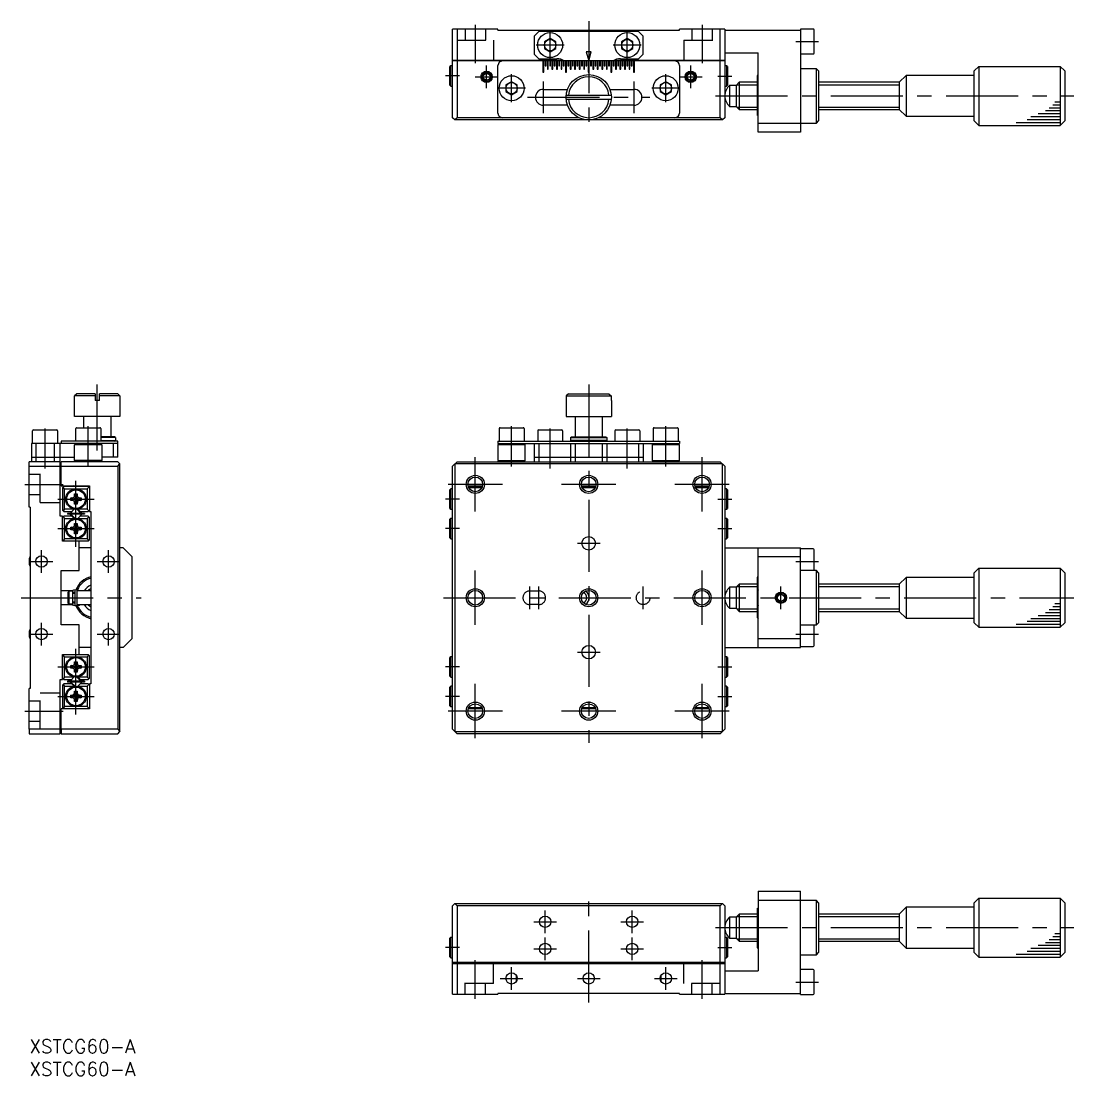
# Model space of a CAD drawing. Extents: x -2 to 487, y -8 to 225.
# Drawn here: x -1.8 to 230.4, y -8 to 224.6 of the extents above; entities that cross this region are included whole.
import ezdxf

# ---------------------------------------------------------------- set-up
doc = ezdxf.new("R2010")
doc.units = 0
doc.header["$LTSCALE"] = 0.5
doc.linetypes.add('CENTER', pattern=[50.8, 31.75, -6.35, 6.35, -6.35])
doc.linetypes.add('DASHED', pattern=[19.05, 12.7, -6.35])
for name, color, linetype in [('MSM_CENTER', 1, 'CENTER'), ('MSM_CONTINUOUS', 7, 'CONTINUOUS'), ('MSM_DASHED', 4, 'DASHED'), ('MSM_NARROW', 5, 'CONTINUOUS'), ('MSM_PART_NUMBER', 7, 'CONTINUOUS')]:
    doc.layers.add(name, color=color, linetype=linetype)
doc.styles.get("Standard").update_dxf_attribs({"font": 'txt.shx', "height": 3, "bigfont": 'bigfont.shx'})

# ---------------------------------------------------------------- blocks, each defined once
blk = doc.blocks.new('*U4')
at = {"layer": 'MSM_PART_NUMBER'}
blk.add_text('XSTCG60-A', height=3, dxfattribs=at).set_placement((0, -3))
blk = doc.blocks.new('*U5')
at = {"layer": 'MSM_PART_NUMBER'}
blk.add_text('XSTCG60-A', height=3, dxfattribs=at).set_placement((0, -8))

msp = doc.modelspace()

# ---------------------------------------------------------------- linework, layer by layer
at = {"layer": 'MSM_CENTER'}
for p, q in [((98.36, 223.8), (98.36, 215.3)), ((123.36, 224.6), (123.36, 200.8)), ((148.36, 223.8), (148.36, 215.3)), ((114.86, 216.2), (114.86, 222.4)), ((131.86, 216.2), (131.86, 222.4)), ((117.96, 219.3), (111.76, 219.3)), ((134.96, 219.3), (128.76, 219.3)), ((169.06, 220.1), (174.06, 220.1)), ((100.86, 209.8), (100.86, 214.8)), ((145.86, 209.8), (145.86, 214.8)), ((94.86, 212.5), (91.76, 212.5)), ((98.36, 212.3), (103.36, 212.3)), ((106.36, 206.7), (106.36, 212.9)), ((140.36, 206.7), (140.36, 212.9)), ((143.36, 212.3), (148.36, 212.3)), ((151.86, 212.47), (154.96, 212.47)), ((109.46, 209.8), (103.26, 209.8)), ((113.36, 204.3), (113.36, 211.3)), ((133.36, 204.3), (133.36, 211.3)), ((143.46, 209.8), (137.26, 209.8)), ((109.86, 207.8), (136.86, 207.8)), ((151.36, 208.1), (230.36, 208.1)), ((15, 129.94), (15, 144.44)), ((123.36, 144.44), (123.36, 65.44)), ((13, 126.41), (13, 135.29)), ((106.36, 126.41), (106.36, 135.29)), ((140.36, 126.41), (140.36, 135.29)), ((3.5, 125.91), (3.5, 134.79)), ((114.86, 125.91), (114.86, 134.79)), ((131.86, 125.91), (131.86, 134.79)), ((98.36, 116.44), (98.36, 128.44)), ((148.36, 116.44), (148.36, 128.44)), ((-1, 122.44), (7.5, 122.44)), ((10.3, 108.69), (10.3, 123.19)), ((104.36, 122.44), (92.36, 122.44)), ((129.36, 122.44), (117.36, 122.44)), ((154.36, 122.44), (142.36, 122.44)), ((6.3, 119.19), (14.3, 119.19)), ((94.86, 119.19), (91.76, 119.19)), ((151.86, 119.19), (154.96, 119.19)), ((6.3, 112.69), (14.3, 112.69)), ((94.86, 112.69), (91.76, 112.69)), ((151.86, 112.69), (154.96, 112.69)), ((120.86, 109.44), (125.86, 109.44)), ((2.7, 102.94), (2.7, 107.94)), ((17.5, 102.94), (17.5, 107.94)), ((0.2, 105.44), (5.2, 105.44)), ((15, 105.44), (20, 105.44)), ((169.06, 105.44), (174.06, 105.44)), ((98.36, 91.44), (98.36, 103.44)), ((148.36, 91.44), (148.36, 103.44)), ((110.36, 94.94), (110.36, 99.94)), ((112.36, 94.94), (112.36, 99.94)), ((135.36, 94.94), (135.36, 99.94)), ((165.76, 94.94), (165.76, 99.94)), ((-1.8, 97.44), (24.7, 97.44)), ((91.36, 97.44), (230.36, 97.44)), ((2.7, 86.94), (2.7, 91.94)), ((17.5, 86.94), (17.5, 91.94)), ((0.2, 89.44), (5.2, 89.44)), ((15, 89.44), (20, 89.44)), ((169.06, 89.44), (174.06, 89.44)), ((10.3, 71.69), (10.3, 86.19)), ((120.86, 85.44), (125.86, 85.44)), ((6.3, 82.19), (14.3, 82.19)), ((94.86, 82.19), (91.76, 82.19)), ((151.86, 82.19), (154.96, 82.19)), ((98.36, 66.44), (98.36, 78.44)), ((148.36, 66.44), (148.36, 78.44)), ((6.3, 75.69), (14.3, 75.69)), ((94.86, 75.69), (91.76, 75.69)), ((151.86, 75.69), (154.96, 75.69)), ((-1, 72.44), (7.5, 72.44)), ((104.36, 72.44), (92.36, 72.44)), ((129.36, 72.44), (117.36, 72.44)), ((154.36, 72.44), (142.36, 72.44)), ((123.36, 8.2), (123.36, 32)), ((113.76, 23.5), (113.76, 28.5)), ((132.96, 23.5), (132.96, 28.5)), ((111.26, 26), (116.26, 26)), ((130.46, 26), (135.46, 26)), ((151.36, 24.7), (230.36, 24.7)), ((113.76, 17.5), (113.76, 22.5)), ((132.96, 17.5), (132.96, 22.5)), ((94.86, 20.3), (91.76, 20.3)), ((111.26, 20), (116.26, 20)), ((130.46, 20), (135.46, 20)), ((151.86, 20.3), (154.96, 20.3)), ((98.36, 9), (98.36, 17.5)), ((148.36, 9), (148.36, 17.5)), ((106.36, 11), (106.36, 16)), ((140.36, 11), (140.36, 16)), ((103.86, 13.5), (108.86, 13.5)), ((120.86, 13.5), (125.86, 13.5)), ((137.86, 13.5), (142.86, 13.5)), ((169.06, 12.7), (174.06, 12.7))]:
    msp.add_line(p, q, dxfattribs=at)
at = {"layer": 'MSM_CONTINUOUS'}
for p, q in [((93.36, 203.3), (93.36, 222.8)), ((103.36, 222.8), (93.36, 222.8)), ((94.36, 222.8), (94.36, 216)), ((103.36, 222.6), (103.36, 222.8)), ((103.36, 222.6), (143.36, 222.6)), ((112.36, 222.3), (111.36, 221.3)), ((111.36, 221.3), (111.36, 217.3)), ((134.36, 222.3), (112.36, 222.3)), ((135.36, 221.3), (134.36, 222.3)), ((135.36, 217.3), (135.36, 221.3)), ((143.36, 222.6), (143.36, 222.8)), ((153.36, 222.8), (143.36, 222.8)), ((152.36, 216), (152.36, 222.8)), ((153.36, 222.8), (153.36, 203.3)), ((153.36, 222.6), (170.06, 222.6)), ((172.86, 222.85), (170.06, 222.85)), ((170.06, 222.85), (170.06, 200.1)), ((173.06, 217.55), (173.06, 222.65)), ((114.86, 220.74), (113.61, 220.02)), ((113.61, 220.02), (113.61, 218.58)), ((116.11, 220.02), (114.86, 220.74)), ((116.11, 218.58), (116.11, 220.02)), ((131.86, 220.74), (130.61, 220.02)), ((130.61, 220.02), (130.61, 218.58)), ((133.11, 220.02), (131.86, 220.74)), ((133.11, 218.58), (133.11, 220.02)), ((111.36, 217.3), (112.36, 216.3)), ((113.61, 218.58), (114.86, 217.85)), ((114.86, 217.85), (116.11, 218.58)), ((123.89, 217.8), (122.82, 217.8)), ((122.82, 217.8), (123.36, 215.8)), ((123.36, 215.8), (123.89, 217.8)), ((130.61, 218.58), (131.86, 217.85)), ((131.86, 217.85), (133.11, 218.58)), ((134.36, 216.3), (135.36, 217.3)), ((153.36, 217.6), (160.76, 217.6)), ((160.76, 200.1), (160.76, 217.6)), ((170.06, 217.35), (172.86, 217.35)), ((92.96, 214.75), (92.76, 214.55)), ((92.76, 210.45), (92.76, 214.55)), ((93.36, 214.75), (92.96, 214.75)), ((92.96, 210.25), (92.96, 214.75)), ((93.36, 216), (117.66, 216)), ((153.36, 215.8), (93.36, 215.8)), ((94.36, 215.8), (94.36, 203.3)), ((103.36, 204.3), (103.36, 214.8)), ((112.36, 216.3), (116.36, 216.3)), ((113.26, 215.8), (113.26, 213.3)), ((113.46, 213.3), (113.46, 215.8)), ((113.76, 215.8), (113.76, 214.7)), ((113.76, 214.7), (113.96, 214.7)), ((113.96, 214.7), (113.96, 215.8)), ((114.26, 215.8), (114.26, 214)), ((114.26, 214), (114.46, 214)), ((114.46, 214), (114.46, 215.8)), ((114.76, 215.8), (114.76, 214.7)), ((114.76, 214.7), (114.96, 214.7)), ((114.96, 214.7), (114.96, 215.8)), ((115.26, 215.8), (115.26, 214)), ((115.26, 214), (115.46, 214)), ((115.46, 214), (115.46, 215.8)), ((115.76, 215.8), (115.76, 214.7)), ((115.76, 214.7), (115.96, 214.7)), ((115.96, 214.7), (115.96, 215.8)), ((116.26, 215.8), (116.26, 214)), ((116.26, 214), (116.46, 214)), ((116.46, 214), (116.46, 215.8)), ((116.76, 215.8), (116.76, 214.7)), ((116.76, 214.7), (116.96, 214.7)), ((116.96, 214.7), (116.96, 215.8)), ((117.26, 215.8), (117.26, 214)), ((117.26, 214), (117.46, 214)), ((117.46, 214), (117.46, 215.8)), ((117.76, 215.8), (117.76, 214.7)), ((117.76, 214.7), (117.96, 214.7)), ((117.96, 214.7), (117.96, 215.8)), ((118.26, 215.8), (118.26, 213.3)), ((118.46, 213.3), (118.46, 215.8)), ((118.76, 215.8), (118.76, 214.7)), ((118.76, 214.7), (118.96, 214.7)), ((118.96, 214.7), (118.96, 215.8)), ((119.26, 215.8), (119.26, 214)), ((119.26, 214), (119.46, 214)), ((119.46, 214), (119.46, 215.8)), ((119.76, 215.8), (119.76, 214.7)), ((119.76, 214.7), (119.96, 214.7)), ((119.96, 214.7), (119.96, 215.8)), ((120.26, 215.8), (120.26, 214)), ((120.26, 214), (120.46, 214)), ((120.46, 214), (120.46, 215.8)), ((120.76, 215.8), (120.76, 214.7)), ((120.76, 214.7), (120.96, 214.7)), ((120.96, 214.7), (120.96, 215.8)), ((121.26, 215.8), (121.26, 214)), ((121.26, 214), (121.46, 214)), ((121.46, 214), (121.46, 215.8)), ((121.76, 215.8), (121.76, 214.7)), ((121.76, 214.7), (121.96, 214.7)), ((121.96, 214.7), (121.96, 215.8)), ((122.26, 215.8), (122.26, 214)), ((122.26, 214), (122.46, 214)), ((122.46, 214), (122.46, 215.8)), ((122.76, 215.8), (122.76, 214.7)), ((122.76, 214.7), (122.96, 214.7)), ((122.96, 214.7), (122.96, 215.8)), ((123.26, 215.8), (123.26, 213.3)), ((123.46, 213.3), (123.46, 215.8)), ((123.76, 215.8), (123.76, 214.7)), ((123.76, 214.7), (123.96, 214.7)), ((123.96, 214.7), (123.96, 215.8)), ((124.26, 215.8), (124.26, 214)), ((124.26, 214), (124.46, 214)), ((124.46, 214), (124.46, 215.8)), ((124.76, 215.8), (124.76, 214.7)), ((124.76, 214.7), (124.96, 214.7)), ((124.96, 214.7), (124.96, 215.8)), ((125.26, 215.8), (125.26, 214)), ((125.26, 214), (125.46, 214)), ((125.46, 214), (125.46, 215.8)), ((125.76, 215.8), (125.76, 214.7)), ((125.76, 214.7), (125.96, 214.7)), ((125.96, 214.7), (125.96, 215.8)), ((126.26, 215.8), (126.26, 214)), ((126.26, 214), (126.46, 214)), ((126.46, 214), (126.46, 215.8)), ((126.76, 215.8), (126.76, 214.7)), ((126.76, 214.7), (126.96, 214.7)), ((126.96, 214.7), (126.96, 215.8)), ((127.26, 215.8), (127.26, 214)), ((127.26, 214), (127.46, 214)), ((127.46, 214), (127.46, 215.8)), ((127.76, 215.8), (127.76, 214.7)), ((127.76, 214.7), (127.96, 214.7)), ((127.96, 214.7), (127.96, 215.8)), ((128.26, 215.8), (128.26, 213.3)), ((128.46, 213.3), (128.46, 215.8)), ((128.76, 215.8), (128.76, 214.7)), ((128.76, 214.7), (128.96, 214.7)), ((128.96, 214.7), (128.96, 215.8)), ((129.05, 216), (153.36, 216)), ((129.26, 215.8), (129.26, 214)), ((129.26, 214), (129.46, 214)), ((129.46, 214), (129.46, 215.8)), ((129.76, 215.8), (129.76, 214.7)), ((129.76, 214.7), (129.96, 214.7)), ((129.96, 214.7), (129.96, 215.8)), ((130.26, 215.8), (130.26, 214)), ((130.26, 214), (130.46, 214)), ((130.36, 216.3), (134.36, 216.3)), ((130.46, 214), (130.46, 215.8)), ((130.76, 215.8), (130.76, 214.7)), ((130.76, 214.7), (130.96, 214.7)), ((130.96, 214.7), (130.96, 215.8)), ((131.26, 215.8), (131.26, 214)), ((131.26, 214), (131.46, 214)), ((131.46, 214), (131.46, 215.8)), ((131.76, 215.8), (131.76, 214.7)), ((131.76, 214.7), (131.96, 214.7)), ((131.96, 214.7), (131.96, 215.8)), ((132.26, 215.8), (132.26, 214)), ((132.26, 214), (132.46, 214)), ((132.46, 214), (132.46, 215.8)), ((132.76, 215.8), (132.76, 214.7)), ((132.76, 214.7), (132.96, 214.7)), ((132.96, 214.7), (132.96, 215.8)), ((133.26, 215.8), (133.26, 213.3)), ((133.46, 213.3), (133.46, 215.8)), ((143.36, 214.8), (143.36, 204.3)), ((152.36, 203.3), (152.36, 215.8)), ((153.76, 214.75), (153.36, 214.75)), ((153.96, 214.55), (153.76, 214.75)), ((153.76, 214.75), (153.76, 214.68)), ((153.76, 214.68), (153.76, 210.25)), ((153.96, 214.55), (153.96, 214.49)), ((153.96, 214.49), (153.96, 210.45)), ((173.56, 214.1), (170.06, 214.1)), ((173.56, 202.1), (173.56, 214.1)), ((174.06, 213.6), (173.56, 214.1)), ((208.36, 213.6), (209.36, 214.6)), ((209.36, 214.6), (227.36, 214.6)), ((209.36, 214.6), (209.36, 201.6)), ((227.36, 214.6), (228.36, 213.6)), ((227.36, 214.6), (227.36, 201.6)), ((100.11, 212.73), (100.86, 213.16)), ((100.11, 211.86), (100.11, 212.73)), ((100.86, 211.43), (100.11, 211.86)), ((100.86, 213.16), (101.61, 212.73)), ((101.61, 211.86), (100.86, 211.43)), ((101.61, 212.73), (101.61, 211.86)), ((113.26, 213.3), (113.46, 213.3)), ((118.26, 213.3), (118.46, 213.3)), ((123.26, 213.3), (123.46, 213.3)), ((128.26, 213.3), (128.46, 213.3)), ((133.26, 213.3), (133.46, 213.3)), ((145.11, 212.73), (145.86, 213.16)), ((145.11, 211.86), (145.11, 212.73)), ((145.86, 211.43), (145.11, 211.86)), ((145.86, 213.16), (146.61, 212.73)), ((146.61, 211.86), (145.86, 211.43)), ((146.61, 212.73), (146.61, 211.86)), ((160.56, 212.55), (160.76, 212.75)), ((160.56, 203.8), (160.56, 212.55)), ((174.06, 213.6), (174.06, 202.6)), ((193.36, 212.6), (191.86, 211.1)), ((208.36, 212.6), (193.36, 212.6)), ((193.36, 212.6), (193.36, 203.6)), ((208.36, 202.6), (208.36, 213.6)), ((228.36, 213.6), (228.36, 202.6)), ((92.76, 210.45), (92.96, 210.25)), ((92.96, 210.25), (93.36, 210.25)), ((106.36, 211.24), (105.11, 210.52)), ((105.11, 210.52), (105.11, 209.08)), ((107.61, 210.52), (106.36, 211.24)), ((107.61, 209.08), (107.61, 210.52)), ((113.36, 209.55), (118.67, 209.55)), ((128.04, 209.55), (133.36, 209.55)), ((140.36, 211.24), (139.11, 210.52)), ((139.11, 210.52), (139.11, 209.08)), ((141.61, 210.52), (140.36, 211.24)), ((141.61, 209.08), (141.61, 210.52)), ((153.36, 210.25), (153.76, 210.25)), ((153.76, 210.25), (153.96, 210.45)), ((154.43, 210.4), (154.43, 205.8)), ((155.86, 210.4), (154.43, 210.4)), ((156.56, 211.1), (155.86, 210.4)), ((155.86, 210.4), (155.86, 205.8)), ((156.56, 211.1), (156.56, 205.1)), ((160.56, 211.1), (156.56, 211.1)), ((191.86, 211.1), (174.06, 211.1)), ((191.86, 211.1), (191.86, 205.1)), ((105.11, 209.08), (106.36, 208.35)), ((106.36, 208.35), (107.61, 209.08)), ((118.38, 208.3), (128.33, 208.3)), ((128.33, 207.3), (118.38, 207.3)), ((139.11, 209.08), (140.36, 208.35)), ((140.36, 208.35), (141.61, 209.08)), ((118.67, 206.05), (113.36, 206.05)), ((133.36, 206.05), (128.04, 206.05)), ((154.43, 205.8), (155.86, 205.8)), ((155.86, 205.8), (156.56, 205.1)), ((156.56, 205.1), (160.56, 205.1)), ((174.06, 205.1), (191.86, 205.1)), ((191.86, 205.1), (193.36, 203.6)), ((93.86, 202.8), (93.36, 203.3)), ((94.36, 203.3), (93.86, 202.8)), ((152.86, 202.8), (93.86, 202.8)), ((121.18, 203.3), (94.36, 203.3)), ((152.36, 203.3), (125.54, 203.3)), ((152.86, 202.8), (152.36, 203.3)), ((153.36, 203.3), (152.86, 202.8)), ((160.76, 203.8), (160.56, 203.8)), ((173.56, 202.1), (174.06, 202.6)), ((193.36, 203.6), (208.36, 203.6)), ((208.36, 202.6), (209.36, 201.6)), ((227.36, 201.6), (228.36, 202.6)), ((160.76, 202.1), (173.56, 202.1)), ((170.06, 200.1), (160.76, 200.1)), ((209.36, 201.6), (227.36, 201.6)), ((10.5, 142.44), (10, 141.94)), ((10, 137.44), (10, 141.94)), ((14.5, 141.94), (10, 141.94)), ((14.5, 142.44), (10.5, 142.44)), ((14.5, 142.44), (14.5, 140.94)), ((19.5, 142.44), (15.5, 142.44)), ((15.5, 140.94), (15.5, 142.44)), ((20, 141.94), (15.5, 141.94)), ((20, 141.94), (19.5, 142.44)), ((20, 141.94), (20, 137.44)), ((118.88, 142.44), (118.38, 141.94)), ((118.38, 141.94), (128.33, 141.94)), ((118.38, 141.94), (118.38, 140.94)), ((118.88, 142.44), (127.83, 142.44)), ((127.83, 142.44), (128.33, 141.94)), ((128.33, 141.94), (128.33, 140.94)), ((15.5, 140.94), (14.5, 140.94)), ((118.36, 140.94), (118.36, 137.44)), ((118.36, 140.94), (118.38, 140.94)), ((128.33, 140.94), (128.36, 140.94)), ((128.36, 140.94), (128.36, 137.44)), ((20, 137.44), (10, 137.44)), ((12, 134.94), (12, 137.44)), ((18, 137.44), (18, 132.94)), ((118.36, 137.44), (128.36, 137.44)), ((120.36, 137.44), (120.36, 132.94)), ((126.36, 137.44), (126.36, 132.94)), ((10.45, 134.94), (15.55, 134.94)), ((103.81, 134.94), (108.91, 134.94)), ((137.81, 134.94), (142.91, 134.94)), ((0.75, 131.44), (0.75, 134.24)), ((0.95, 134.44), (6.05, 134.44)), ((6.25, 134.24), (6.25, 131.44)), ((10.25, 131.94), (10.25, 134.74)), ((15.75, 134.74), (15.75, 131.94)), ((18.8, 132.94), (15.75, 132.94)), ((19, 132.74), (15.75, 132.74)), ((19, 132.74), (18.8, 132.94)), ((19, 132.74), (19, 132.14)), ((103.61, 134.74), (103.61, 131.94)), ((109.11, 134.74), (109.11, 131.94)), ((112.11, 134.24), (112.11, 131.94)), ((112.31, 134.44), (117.41, 134.44)), ((117.61, 134.24), (117.61, 131.94)), ((119.36, 132.74), (119.56, 132.94)), ((119.36, 132.74), (119.36, 132.14)), ((119.36, 132.74), (127.36, 132.74)), ((119.56, 132.94), (127.16, 132.94)), ((127.16, 132.94), (127.36, 132.74)), ((127.36, 132.74), (127.36, 132.14)), ((129.11, 134.24), (129.11, 131.94)), ((129.31, 134.44), (134.41, 134.44)), ((134.61, 134.24), (134.61, 131.94)), ((137.61, 134.74), (137.61, 131.94)), ((143.11, 134.74), (143.11, 131.94)), ((19.5, 131.44), (0.5, 131.44)), ((0.5, 131.44), (0.5, 127.44)), ((1.5, 127.44), (1.5, 131.44)), ((5.5, 131.44), (5.5, 127.44)), ((6.8, 115.44), (6.8, 131.44)), ((19.5, 131.94), (7, 131.94)), ((7, 131.94), (7, 131.44)), ((10, 131.14), (10.3, 131.44)), ((10, 127.74), (10, 131.14)), ((16, 131.14), (10, 131.14)), ((16, 131.14), (15.7, 131.44)), ((15.75, 132.14), (19, 132.14)), ((16, 131.14), (16, 127.74)), ((18.5, 131.44), (18.5, 128.44)), ((18.8, 131.94), (19, 132.14)), ((19.5, 128.44), (19.5, 131.94)), ((103.36, 131.94), (103.36, 131.44)), ((103.36, 131.94), (143.36, 131.94)), ((103.36, 131.44), (143.36, 131.44)), ((103.66, 131.44), (103.36, 131.14)), ((103.36, 131.14), (103.36, 127.74)), ((103.36, 131.14), (103.36, 131.14)), ((109.36, 131.14), (103.36, 131.14)), ((109.36, 131.14), (109.06, 131.44)), ((109.36, 127.74), (109.36, 131.14)), ((111.36, 131.44), (111.36, 127.44)), ((112.36, 131.44), (112.36, 127.44)), ((119.56, 131.94), (119.36, 132.14)), ((127.36, 132.14), (119.36, 132.14)), ((119.36, 131.44), (119.36, 127.44)), ((120.36, 131.44), (120.36, 127.44)), ((126.36, 131.44), (126.36, 127.44)), ((127.16, 131.94), (127.36, 132.14)), ((127.36, 131.44), (127.36, 127.44)), ((134.36, 131.44), (134.36, 127.44)), ((135.36, 131.44), (135.36, 127.44)), ((137.66, 131.44), (137.36, 131.14)), ((137.36, 131.14), (137.36, 127.74)), ((137.36, 131.14), (137.36, 131.14)), ((143.36, 131.14), (137.36, 131.14)), ((143.36, 131.14), (143.06, 131.44)), ((143.36, 131.94), (143.36, 131.44)), ((143.36, 127.74), (143.36, 131.14)), ((0.5, 128.44), (10, 128.44)), ((19.5, 128.44), (16, 128.44)), ((111.36, 128.44), (135.36, 128.44)), ((0, 117.44), (0, 127.44)), ((6.8, 127.44), (0, 127.44)), ((0, 126.44), (6.8, 126.44)), ((7, 122.14), (7, 127.44)), ((19.5, 127.44), (7, 127.44)), ((7, 126.44), (19.5, 126.44)), ((16, 127.74), (10, 127.74)), ((10, 127.74), (10.3, 127.44)), ((15.7, 127.44), (16, 127.74)), ((19.5, 127.44), (20, 126.94)), ((19.5, 126.44), (20, 126.94)), ((19.5, 126.44), (19.5, 68.44)), ((20, 67.94), (20, 126.94)), ((93.36, 126.44), (94.36, 127.44)), ((93.36, 68.44), (93.36, 126.44)), ((93.86, 126.94), (93.86, 67.94)), ((152.86, 126.94), (93.86, 126.94)), ((94.36, 127.44), (152.36, 127.44)), ((103.36, 127.74), (109.36, 127.74)), ((103.36, 127.74), (103.66, 127.44)), ((109.06, 127.44), (109.36, 127.74)), ((137.36, 127.74), (143.36, 127.74)), ((137.36, 127.74), (137.66, 127.44)), ((143.36, 127.74), (143.06, 127.44)), ((152.36, 127.44), (153.36, 126.44)), ((152.86, 67.94), (152.86, 126.94)), ((153.36, 126.44), (153.36, 68.44)), ((7, 122.14), (13.3, 122.14)), ((7.6, 121.94), (7.3, 121.64)), ((7.3, 121.64), (7.3, 116.74)), ((7.8, 121.44), (7.45, 121.79)), ((13, 121.94), (7.6, 121.94)), ((7.8, 121.44), (12.8, 121.44)), ((7.8, 116.94), (7.8, 121.44)), ((9.8, 121.94), (9.6, 122.14)), ((11.4, 122.14), (11.2, 121.94)), ((12.8, 121.44), (13.15, 121.79)), ((12.8, 121.44), (12.8, 116.94)), ((13, 121.94), (13.3, 121.64)), ((13.3, 122.14), (13.3, 116.44)), ((92.96, 121.44), (92.76, 121.24)), ((92.76, 117.14), (92.76, 121.24)), ((93.36, 121.44), (92.96, 121.44)), ((92.96, 116.94), (92.96, 121.44)), ((96.76, 122.14), (99.95, 122.14)), ((96.81, 121.94), (99.9, 121.94)), ((99.77, 121.64), (96.95, 121.64)), ((121.76, 122.14), (124.95, 122.14)), ((121.81, 121.94), (124.9, 121.94)), ((124.77, 121.64), (121.95, 121.64)), ((146.76, 122.14), (149.95, 122.14)), ((146.81, 121.94), (149.9, 121.94)), ((149.77, 121.64), (146.95, 121.64)), ((153.76, 121.44), (153.36, 121.44)), ((153.96, 121.24), (153.76, 121.44)), ((153.76, 121.44), (153.76, 116.94)), ((153.96, 121.24), (153.96, 117.14)), ((9.15, 118.89), (9.15, 119.49)), ((9.15, 119.49), (9.51, 119.49)), ((9.5, 119.28), (9.15, 119.49)), ((9.5, 119.1), (9.15, 118.89)), ((9.51, 118.89), (9.15, 118.89)), ((9.5, 119.28), (9.72, 119.28)), ((9.5, 119.1), (9.5, 119.28)), ((9.72, 119.1), (9.5, 119.1)), ((10, 119.98), (10, 120.34)), ((10, 120.34), (10.6, 120.34)), ((10.21, 119.99), (10, 120.34)), ((10.21, 119.77), (10.21, 119.99)), ((10.39, 119.99), (10.21, 119.99)), ((10.39, 119.99), (10.6, 120.34)), ((10.39, 119.99), (10.39, 119.77)), ((10.6, 120.34), (10.6, 119.98)), ((10.88, 119.28), (11.1, 119.28)), ((11.1, 119.1), (10.88, 119.1)), ((11.09, 119.49), (11.45, 119.49)), ((11.45, 118.89), (11.09, 118.89)), ((11.1, 119.28), (11.45, 119.49)), ((11.1, 119.28), (11.1, 119.1)), ((11.1, 119.1), (11.45, 118.89)), ((11.45, 119.49), (11.45, 118.89)), ((0.2, 117.44), (0, 117.44)), ((0.2, 117.44), (0.2, 77.44)), ((7.6, 116.44), (7.3, 116.74)), ((7.8, 116.94), (7.45, 116.59)), ((7.6, 116.44), (9.38, 116.44)), ((9.89, 116.94), (7.8, 116.94)), ((9.92, 116.97), (8.99, 116.05)), ((10, 118.04), (10, 118.4)), ((10.21, 118.4), (10, 118.04)), ((10.6, 118.04), (10, 118.04)), ((10.21, 118.4), (10.21, 118.61)), ((10.39, 118.4), (10.21, 118.4)), ((10.39, 118.61), (10.39, 118.4)), ((10.39, 118.4), (10.6, 118.04)), ((10.49, 116.95), (11.4, 116.04)), ((10.6, 118.4), (10.6, 118.04)), ((10.62, 116.96), (11.54, 116.04)), ((11.22, 116.44), (10.68, 116.97)), ((12.8, 116.94), (10.71, 116.94)), ((10.71, 116.94), (11.22, 116.44)), ((11.22, 116.44), (11.61, 116.05)), ((11.22, 116.44), (13, 116.44)), ((13.15, 116.59), (12.8, 116.94)), ((13, 116.44), (13.3, 116.74)), ((13.3, 116.44), (13.6, 116.44)), ((13.6, 116.44), (13.6, 78.44)), ((92.76, 117.14), (92.96, 116.94)), ((92.96, 116.94), (93.36, 116.94)), ((153.36, 116.94), (153.76, 116.94)), ((153.76, 116.94), (153.96, 117.14)), ((7.3, 115.44), (6.8, 115.44)), ((7.6, 115.44), (7.3, 115.14)), ((7.3, 109.94), (7.3, 115.44)), ((7.45, 115.29), (7.8, 114.94)), ((9.38, 115.44), (7.6, 115.44)), ((7.8, 110.44), (7.8, 114.94)), ((7.8, 114.94), (9.89, 114.94)), ((12.18, 116.04), (8.43, 116.04)), ((8.43, 116.04), (8.43, 115.84)), ((12.18, 115.84), (8.43, 115.84)), ((8.99, 116.04), (8.99, 116.05)), ((9, 116.04), (8.99, 116.05)), ((8.99, 115.83), (8.99, 115.84)), ((8.99, 115.83), (9, 115.84)), ((9.92, 114.91), (8.99, 115.83)), ((9.98, 114.92), (9.05, 115.84)), ((9.2, 115.84), (10.11, 114.93)), ((11.62, 115.84), (10.68, 114.91)), ((10.71, 114.94), (12.8, 114.94)), ((13, 115.44), (11.22, 115.44)), ((11.61, 116.05), (11.6, 116.04)), ((11.6, 115.84), (11.61, 115.83)), ((11.61, 116.05), (11.61, 116.04)), ((11.61, 115.84), (11.61, 115.83)), ((12.18, 116.04), (12.18, 115.84)), ((12.8, 114.94), (13.15, 115.29)), ((12.8, 114.94), (12.8, 110.44)), ((13, 115.44), (13.3, 115.14)), ((13.3, 110.24), (13.3, 115.14)), ((92.96, 114.94), (92.76, 114.74)), ((92.76, 110.64), (92.76, 114.74)), ((93.36, 114.94), (92.96, 114.94)), ((92.96, 110.44), (92.96, 114.94)), ((153.76, 114.94), (153.36, 114.94)), ((153.96, 114.74), (153.76, 114.94)), ((153.76, 114.94), (153.76, 110.44)), ((153.96, 114.74), (153.96, 110.64)), ((9.15, 112.39), (9.15, 112.99)), ((9.15, 112.99), (9.51, 112.99)), ((9.5, 112.78), (9.15, 112.99)), ((9.5, 112.6), (9.15, 112.39)), ((9.51, 112.39), (9.15, 112.39)), ((9.5, 112.78), (9.72, 112.78)), ((9.5, 112.6), (9.5, 112.78)), ((9.72, 112.6), (9.5, 112.6)), ((10, 113.84), (10.6, 113.84)), ((10, 113.48), (10, 113.84)), ((10.21, 113.49), (10, 113.84)), ((10, 111.54), (10, 111.9)), ((10.21, 111.9), (10, 111.54)), ((10.39, 113.49), (10.21, 113.49)), ((10.21, 113.27), (10.21, 113.49)), ((10.21, 111.9), (10.21, 112.11)), ((10.39, 111.9), (10.21, 111.9)), ((10.39, 113.49), (10.6, 113.84)), ((10.39, 113.49), (10.39, 113.27)), ((10.39, 112.11), (10.39, 111.9)), ((10.39, 111.9), (10.6, 111.54)), ((10.6, 113.84), (10.6, 113.48)), ((10.6, 111.9), (10.6, 111.54)), ((10.88, 112.78), (11.1, 112.78)), ((11.1, 112.6), (10.88, 112.6)), ((11.09, 112.99), (11.45, 112.99)), ((11.45, 112.39), (11.09, 112.39)), ((11.1, 112.78), (11.45, 112.99)), ((11.1, 112.78), (11.1, 112.6)), ((11.1, 112.6), (11.45, 112.39)), ((11.45, 112.99), (11.45, 112.39)), ((7.6, 109.94), (7.3, 110.24)), ((13, 109.94), (7.3, 109.94)), ((7.8, 110.44), (7.45, 110.09)), ((12.8, 110.44), (7.8, 110.44)), ((10.6, 111.54), (10, 111.54)), ((11, 103.44), (11, 109.94)), ((12.8, 110.44), (13.15, 110.09)), ((13, 109.94), (13.3, 110.24)), ((92.76, 110.64), (92.96, 110.44)), ((92.96, 110.44), (93.36, 110.44)), ((153.36, 110.44), (153.76, 110.44)), ((153.76, 110.44), (153.96, 110.64)), ((13.6, 108.44), (11, 108.44)), ((20.7, 108.44), (20, 108.44)), ((22.7, 106.44), (20.7, 108.44)), ((153.36, 108.44), (170.06, 108.44)), ((160.76, 86.44), (160.76, 108.44)), ((170.06, 86.44), (170.06, 108.44)), ((172.86, 108.19), (170.06, 108.19)), ((173.06, 103.44), (173.06, 107.99)), ((22.7, 88.44), (22.7, 106.44)), ((170.06, 106.44), (160.76, 106.44)), ((7, 91.44), (7, 103.44)), ((7, 103.44), (11, 103.44)), ((173.56, 103.44), (170.06, 103.44)), ((173.56, 91.44), (173.56, 103.44)), ((174.06, 102.94), (173.56, 103.44)), ((174.06, 102.94), (174.06, 91.94)), ((208.36, 102.94), (209.36, 103.94)), ((208.36, 91.94), (208.36, 102.94)), ((209.36, 103.94), (227.36, 103.94)), ((209.36, 103.94), (209.36, 90.94)), ((227.36, 103.94), (228.36, 102.94)), ((227.36, 103.94), (227.36, 90.94)), ((228.36, 102.94), (228.36, 91.94)), ((156.56, 100.44), (155.86, 99.74)), ((156.56, 100.44), (156.56, 94.44)), ((160.56, 100.44), (156.56, 100.44)), ((160.56, 101.89), (160.76, 102.09)), ((160.56, 92.99), (160.56, 101.89)), ((191.86, 100.44), (174.06, 100.44)), ((193.36, 101.94), (191.86, 100.44)), ((191.86, 100.44), (191.86, 94.44)), ((208.36, 101.94), (193.36, 101.94)), ((193.36, 101.94), (193.36, 92.94)), ((9.4, 98.94), (7, 98.94)), ((8.8, 98.89), (8.6, 98.68)), ((8.6, 96.2), (8.6, 98.68)), ((9.4, 98.89), (8.8, 98.89)), ((8.8, 96), (8.8, 98.89)), ((9.6, 98.94), (9.4, 98.94)), ((9.4, 98.89), (9.4, 98.94)), ((9.6, 95.94), (9.6, 98.94)), ((10.05, 98.34), (9.6, 98.34)), ((10, 98.65), (10, 98.34)), ((10.05, 98.94), (10.05, 95.94)), ((10.55, 95.94), (10.55, 98.94)), ((10.6, 98.34), (10.55, 98.34)), ((13.6, 98.94), (10.6, 98.94)), ((10.6, 95.94), (10.6, 98.94)), ((154.43, 99.74), (154.43, 95.14)), ((155.86, 99.74), (154.43, 99.74)), ((155.86, 99.74), (155.86, 95.14)), ((160.76, 99.17), (160.56, 98.59)), ((165.01, 97.87), (165.76, 98.31)), ((165.01, 97.01), (165.01, 97.87)), ((165.76, 98.31), (166.51, 97.87)), ((166.51, 97.87), (166.51, 97.01)), ((7, 95.94), (9.4, 95.94)), ((8.6, 96.2), (8.8, 96)), ((9.4, 96), (8.8, 96)), ((9.4, 95.94), (9.4, 96)), ((9.4, 95.94), (9.6, 95.94)), ((9.6, 96.54), (10.05, 96.54)), ((10, 96.54), (10, 96.23)), ((10.55, 96.54), (10.6, 96.54)), ((10.6, 96.23), (10.55, 96.22)), ((10.6, 95.94), (13.6, 95.94)), ((165.76, 96.58), (165.01, 97.01)), ((166.51, 97.01), (165.76, 96.58)), ((154.43, 95.14), (155.86, 95.14)), ((155.86, 95.14), (156.56, 94.44)), ((156.56, 94.44), (160.56, 94.44)), ((174.06, 94.44), (191.86, 94.44)), ((191.86, 94.44), (193.36, 92.94)), ((11, 91.44), (7, 91.44)), ((11, 84.94), (11, 91.44)), ((160.56, 92.99), (160.76, 92.79)), ((170.06, 91.44), (173.56, 91.44)), ((173.06, 86.89), (173.06, 91.44)), ((173.56, 91.44), (174.06, 91.94)), ((193.36, 92.94), (208.36, 92.94)), ((208.36, 91.94), (209.36, 90.94)), ((209.36, 90.94), (227.36, 90.94)), ((227.36, 90.94), (228.36, 91.94)), ((20.7, 86.44), (22.7, 88.44)), ((160.76, 88.44), (170.06, 88.44)), ((13.6, 86.44), (11, 86.44)), ((20.7, 86.44), (20, 86.44)), ((153.36, 86.44), (170.06, 86.44)), ((170.06, 86.69), (172.86, 86.69)), ((7.3, 79.44), (7.3, 84.94)), ((7.3, 84.94), (13, 84.94)), ((7.6, 84.94), (7.3, 84.64)), ((7.8, 84.44), (7.45, 84.79)), ((7.8, 84.44), (12.8, 84.44)), ((7.8, 79.94), (7.8, 84.44)), ((12.8, 84.44), (13.15, 84.79)), ((12.8, 84.44), (12.8, 79.94)), ((13, 84.94), (13.3, 84.64)), ((13.3, 79.74), (13.3, 84.64)), ((92.96, 84.44), (92.76, 84.24)), ((92.76, 80.14), (92.76, 84.24)), ((93.36, 84.44), (92.96, 84.44)), ((92.96, 79.94), (92.96, 84.44)), ((153.76, 84.44), (153.36, 84.44)), ((153.96, 84.24), (153.76, 84.44)), ((153.76, 84.44), (153.76, 79.94)), ((153.96, 84.24), (153.96, 80.14)), ((9.15, 81.89), (9.15, 82.49)), ((9.15, 82.49), (9.51, 82.49)), ((9.5, 82.28), (9.15, 82.49)), ((9.5, 82.1), (9.15, 81.89)), ((9.51, 81.89), (9.15, 81.89)), ((9.5, 82.28), (9.72, 82.28)), ((9.5, 82.1), (9.5, 82.28)), ((9.72, 82.1), (9.5, 82.1)), ((10, 83.34), (10.6, 83.34)), ((10, 82.98), (10, 83.34)), ((10.21, 82.99), (10, 83.34)), ((10.39, 82.99), (10.21, 82.99)), ((10.21, 82.77), (10.21, 82.99)), ((10.21, 81.4), (10.21, 81.61)), ((10.39, 82.99), (10.6, 83.34)), ((10.39, 82.99), (10.39, 82.77)), ((10.39, 81.61), (10.39, 81.4)), ((10.6, 83.34), (10.6, 82.98)), ((10.88, 82.28), (11.1, 82.28)), ((11.1, 82.1), (10.88, 82.1)), ((11.09, 82.49), (11.45, 82.49)), ((11.45, 81.89), (11.09, 81.89)), ((11.1, 82.28), (11.45, 82.49)), ((11.1, 82.28), (11.1, 82.1)), ((11.1, 82.1), (11.45, 81.89)), ((11.45, 82.49), (11.45, 81.89)), ((6.8, 68.44), (6.8, 79.44)), ((6.8, 79.44), (7.3, 79.44)), ((7.6, 79.44), (7.3, 79.74)), ((7.8, 79.94), (7.45, 79.59)), ((7.6, 79.44), (9.38, 79.44)), ((9.89, 79.94), (7.8, 79.94)), ((8.99, 79.05), (9.92, 79.97)), ((10, 81.04), (10, 81.4)), ((10.21, 81.4), (10, 81.04)), ((10.6, 81.04), (10, 81.04)), ((10.39, 81.4), (10.21, 81.4)), ((10.39, 81.4), (10.6, 81.04)), ((10.49, 79.95), (11.4, 79.04)), ((10.6, 81.4), (10.6, 81.04)), ((10.62, 79.96), (11.55, 79.04)), ((10.68, 79.97), (11.61, 79.05)), ((12.8, 79.94), (10.71, 79.94)), ((11.22, 79.44), (13, 79.44)), ((13.15, 79.59), (12.8, 79.94)), ((13, 79.44), (13.3, 79.74)), ((92.76, 80.14), (92.96, 79.94)), ((92.96, 79.94), (93.36, 79.94)), ((153.36, 79.94), (153.76, 79.94)), ((153.76, 79.94), (153.96, 80.14)), ((0.2, 77.44), (0, 77.44)), ((0, 68.44), (0, 77.44)), ((7.6, 78.44), (7.3, 78.14)), ((7.3, 78.14), (7.3, 73.24)), ((7.45, 78.29), (7.8, 77.94)), ((9.38, 78.44), (7.6, 78.44)), ((7.8, 77.94), (9.89, 77.94)), ((7.8, 73.44), (7.8, 77.94)), ((12.18, 79.04), (8.43, 79.04)), ((8.43, 79.04), (8.43, 78.84)), ((12.18, 78.84), (8.43, 78.84)), ((8.99, 79.04), (8.99, 79.05)), ((9, 79.04), (8.99, 79.05)), ((8.99, 78.83), (8.99, 78.84)), ((8.99, 78.83), (9, 78.84)), ((9.92, 77.91), (8.99, 78.83)), ((9.98, 77.92), (9.06, 78.84)), ((9.2, 78.84), (10.11, 77.93)), ((10, 76.84), (10.6, 76.84)), ((10, 76.48), (10, 76.84)), ((10.21, 76.49), (10, 76.84)), ((10.39, 76.49), (10.6, 76.84)), ((10.6, 76.84), (10.6, 76.48)), ((11.61, 78.83), (10.68, 77.91)), ((10.71, 77.94), (12.8, 77.94)), ((13, 78.44), (11.22, 78.44)), ((11.61, 79.05), (11.6, 79.04)), ((11.6, 78.84), (11.61, 78.83)), ((11.61, 79.05), (11.61, 79.04)), ((11.61, 78.84), (11.61, 78.83)), ((12.18, 79.04), (12.18, 78.84)), ((12.8, 77.94), (13.15, 78.29)), ((12.8, 77.94), (12.8, 73.44)), ((13, 78.44), (13.3, 78.14)), ((13.6, 78.44), (13.3, 78.44)), ((13.3, 78.44), (13.3, 72.94)), ((92.96, 77.94), (92.76, 77.74)), ((92.76, 73.64), (92.76, 77.74)), ((93.36, 77.94), (92.96, 77.94)), ((92.96, 73.44), (92.96, 77.94)), ((153.76, 77.94), (153.36, 77.94)), ((153.96, 77.74), (153.76, 77.94)), ((153.76, 77.94), (153.76, 73.44)), ((153.96, 77.74), (153.96, 73.64)), ((9.15, 75.39), (9.15, 75.99)), ((9.15, 75.99), (9.51, 75.99)), ((9.5, 75.78), (9.15, 75.99)), ((9.5, 75.6), (9.15, 75.39)), ((9.51, 75.39), (9.15, 75.39)), ((9.5, 75.78), (9.72, 75.78)), ((9.5, 75.6), (9.5, 75.78)), ((9.72, 75.6), (9.5, 75.6)), ((10, 74.54), (10, 74.9)), ((10.21, 74.9), (10, 74.54)), ((10.6, 74.54), (10, 74.54)), ((10.39, 76.49), (10.21, 76.49)), ((10.21, 76.27), (10.21, 76.49)), ((10.21, 74.9), (10.21, 75.11)), ((10.39, 74.9), (10.21, 74.9)), ((10.39, 76.49), (10.39, 76.27)), ((10.39, 75.11), (10.39, 74.9)), ((10.39, 74.9), (10.6, 74.54)), ((10.6, 74.9), (10.6, 74.54)), ((10.88, 75.78), (11.1, 75.78)), ((11.1, 75.6), (10.88, 75.6)), ((11.09, 75.99), (11.45, 75.99)), ((11.45, 75.39), (11.09, 75.39)), ((11.1, 75.78), (11.45, 75.99)), ((11.1, 75.78), (11.1, 75.6)), ((11.1, 75.6), (11.45, 75.39)), ((11.45, 75.99), (11.45, 75.39)), ((13.3, 72.94), (7, 72.94)), ((7, 68.44), (7, 72.94)), ((7.6, 72.94), (7.3, 73.24)), ((7.8, 73.44), (7.45, 73.09)), ((12.8, 73.44), (7.8, 73.44)), ((12.8, 73.44), (13.15, 73.09)), ((13, 72.94), (13.3, 73.24)), ((92.76, 73.64), (92.96, 73.44)), ((92.96, 73.44), (93.36, 73.44)), ((99.9, 72.94), (96.81, 72.94)), ((96.95, 73.24), (99.77, 73.24)), ((124.9, 72.94), (121.81, 72.94)), ((121.95, 73.24), (124.77, 73.24)), ((149.9, 72.94), (146.81, 72.94)), ((146.95, 73.24), (149.77, 73.24)), ((153.36, 73.44), (153.76, 73.44)), ((153.76, 73.44), (153.96, 73.64)), ((6.8, 68.44), (0, 68.44)), ((0, 68.44), (0, 67.44)), ((6.8, 67.44), (6.8, 68.44)), ((19.5, 68.44), (7, 68.44)), ((7, 68.44), (7, 67.44)), ((19.5, 68.44), (20, 67.94)), ((19.5, 67.44), (20, 67.94)), ((94.36, 67.44), (93.36, 68.44)), ((93.86, 67.94), (152.86, 67.94)), ((152.36, 67.44), (153.36, 68.44)), ((0, 67.44), (6.8, 67.44)), ((7, 67.44), (19.5, 67.44)), ((152.36, 67.44), (94.36, 67.44)), ((160.76, 32.7), (160.76, 15.2)), ((160.76, 32.7), (170.06, 32.7)), ((170.06, 10.2), (170.06, 32.7)), ((173.56, 30.7), (160.76, 30.7)), ((174.06, 30.2), (173.56, 30.7)), ((173.56, 18.7), (173.56, 30.7)), ((208.36, 30.2), (209.36, 31.2)), ((209.36, 31.2), (227.36, 31.2)), ((209.36, 31.2), (209.36, 18.2)), ((227.36, 31.2), (228.36, 30.2)), ((227.36, 31.2), (227.36, 18.2)), ((93.36, 29.5), (93.86, 30)), ((93.36, 10), (93.36, 29.5)), ((93.86, 30), (152.86, 30)), ((93.86, 30), (94.36, 29.5)), ((94.36, 29.5), (94.36, 17)), ((152.36, 29.5), (94.36, 29.5)), ((152.36, 29.5), (152.86, 30)), ((152.36, 16.8), (152.36, 29.5)), ((152.86, 30), (153.36, 29.5)), ((153.36, 29.5), (153.36, 10)), ((160.56, 20.25), (160.56, 29)), ((160.56, 29), (160.76, 29)), ((174.06, 30.2), (174.06, 19.2)), ((193.36, 29.2), (191.86, 27.7)), ((208.36, 29.2), (193.36, 29.2)), ((193.36, 29.2), (193.36, 20.2)), ((208.36, 19.2), (208.36, 30.2)), ((228.36, 30.2), (228.36, 19.2)), ((154.43, 27), (154.43, 22.4)), ((155.86, 27), (154.43, 27)), ((156.56, 27.7), (155.86, 27)), ((155.86, 27), (155.86, 22.4)), ((156.56, 27.7), (156.56, 21.7)), ((160.56, 27.7), (156.56, 27.7)), ((191.86, 27.7), (174.06, 27.7)), ((191.86, 27.7), (191.86, 21.7)), ((92.96, 22.55), (92.76, 22.35)), ((92.76, 18.25), (92.76, 22.35)), ((93.36, 22.55), (92.96, 22.55)), ((92.96, 18.05), (92.96, 22.55)), ((153.76, 22.55), (153.36, 22.55)), ((153.96, 22.35), (153.76, 22.55)), ((153.76, 22.55), (153.76, 18.05)), ((153.96, 22.35), (153.96, 18.25)), ((154.43, 22.4), (155.86, 22.4)), ((155.86, 22.4), (156.56, 21.7)), ((156.56, 21.7), (160.56, 21.7)), ((174.06, 21.7), (191.86, 21.7)), ((191.86, 21.7), (193.36, 20.2)), ((160.56, 20.25), (160.76, 20.05)), ((170.06, 18.7), (173.56, 18.7)), ((173.56, 18.7), (174.06, 19.2)), ((193.36, 20.2), (208.36, 20.2)), ((208.36, 19.2), (209.36, 18.2)), ((227.36, 18.2), (228.36, 19.2)), ((92.76, 18.25), (92.96, 18.05)), ((92.96, 18.05), (93.36, 18.05)), ((153.36, 17), (93.36, 17)), ((93.36, 16.8), (153.36, 16.8)), ((94.36, 16.8), (94.36, 10)), ((152.36, 10), (152.36, 16.8)), ((153.36, 18.05), (153.76, 18.05)), ((153.76, 18.05), (153.96, 18.25)), ((209.36, 18.2), (227.36, 18.2)), ((107.36, 14.25), (107.36, 12.75)), ((153.36, 15.2), (160.76, 15.2)), ((172.86, 15.45), (170.06, 15.45)), ((173.06, 15.25), (173.06, 15.25)), ((173.06, 10.15), (173.06, 15.25)), ((93.36, 10), (103.36, 10)), ((143.36, 10.2), (103.36, 10.2)), ((103.36, 10.2), (103.36, 10)), ((143.36, 10), (143.36, 10.2)), ((143.36, 10), (153.36, 10)), ((153.36, 10.2), (170.06, 10.2)), ((170.06, 9.95), (170.06, 10.2)), ((170.06, 9.95), (172.86, 9.95))]:
    msp.add_line(p, q, dxfattribs=at)
for centre, radius in [((114.86, 219.3), 2.75), ((131.86, 219.3), 2.75), ((114.86, 219.3), 1.25), ((131.86, 219.3), 1.25), ((100.86, 212.3), 1.25), ((100.86, 212.3), 1.07), ((100.86, 212.3), 0.75), ((106.36, 209.8), 2.75), ((123.36, 207.8), 5), ((140.36, 209.8), 2.75), ((145.86, 212.3), 1.25), ((145.86, 212.3), 1.07), ((145.86, 212.3), 0.75), ((106.36, 209.8), 1.25), ((140.36, 209.8), 1.25), ((98.36, 122.44), 1.62), ((123.36, 122.44), 1.62), ((148.36, 122.44), 1.62), ((10.3, 119.19), 2.25), ((10.3, 119.19), 2.05), ((10.3, 112.69), 2.25), ((10.3, 112.69), 2.05), ((123.36, 109.44), 1.5), ((2.7, 105.44), 1.25), ((17.5, 105.44), 1.25), ((98.36, 97.44), 1.62), ((123.36, 97.44), 1.62), ((148.36, 97.44), 1.62), ((165.76, 97.44), 1.07), ((165.76, 97.44), 0.75), ((2.7, 89.44), 1.25), ((17.5, 89.44), 1.25), ((123.36, 85.44), 1.5), ((10.3, 82.19), 2.25), ((10.3, 82.19), 2.05), ((10.3, 75.69), 2.25), ((10.3, 75.69), 2.05), ((98.36, 72.44), 1.62), ((123.36, 72.44), 1.62), ((148.36, 72.44), 1.62), ((113.76, 26), 1.25), ((132.96, 26), 1.25), ((113.76, 20), 1.25), ((132.96, 20), 1.25), ((106.36, 13.5), 1.25), ((123.36, 13.5), 1.25), ((140.36, 13.5), 1.25)]:
    msp.add_circle(centre, radius, dxfattribs=at)
for centre, radius, start, end in [((172.86, 222.65), 0.2, 0, 90), ((172.86, 217.55), 0.2, 270, 0), ((104.36, 214.8), 1, 90, 180), ((116.36, 213.3), 3, 56.4427, 90), ((130.36, 213.3), 3, 89.9829, 123.5573), ((142.36, 214.8), 1, 0, 90), ((123.36, 207.8), 4.5, 6.3794, 173.6206), ((113.36, 207.8), 1.75, 90, 270), ((133.36, 207.8), 1.75, 270, 90), ((156.36, 208.1), 3, 129.9445, 230.0555), ((123.36, 207.8), 4.5, 186.3794, 353.6206), ((104.36, 204.3), 1, 179.9713, 270), ((142.36, 204.3), 1, 270, 0), ((10.45, 134.74), 0.2, 90, 180), ((15.55, 134.74), 0.2, 0, 90), ((103.81, 134.74), 0.2, 90, 180), ((108.91, 134.74), 0.2, 0, 90), ((137.81, 134.74), 0.2, 90, 180), ((142.91, 134.74), 0.2, 0, 90), ((0.95, 134.24), 0.2, 90, 180), ((6.05, 134.24), 0.2, 0, 90), ((112.31, 134.24), 0.2, 90, 180), ((117.41, 134.24), 0.2, 0, 90), ((129.31, 134.24), 0.2, 90, 180), ((134.41, 134.24), 0.2, 0, 90), ((9.52, 119.98), 0.484, 269.4398, 0.5602), ((9.51, 118.41), 0.485, 359.5427, 90.4573), ((9.73, 119.76), 0.485, 269.4609, 0.5392), ((9.73, 118.62), 0.485, 359.4758, 90.5242), ((10.87, 119.76), 0.485, 179.5324, 270.4677), ((10.87, 118.62), 0.484, 89.4268, 180.5731), ((11.08, 119.98), 0.484, 179.4314, 270.5685), ((11.09, 118.41), 0.485, 89.5542, 180.4459), ((9.52, 113.48), 0.484, 269.4398, 0.5602), ((9.51, 111.91), 0.485, 359.5427, 90.4573), ((9.73, 113.26), 0.485, 269.4609, 0.5392), ((9.73, 112.12), 0.485, 359.4758, 90.5242), ((10.87, 113.26), 0.485, 179.5324, 270.4677), ((10.87, 112.12), 0.484, 89.4268, 180.5731), ((11.08, 113.48), 0.484, 179.4314, 270.5685), ((11.09, 111.91), 0.485, 89.5542, 180.4459), ((172.86, 107.99), 0.2, 0, 90), ((2.7, 105.44), 2.75, 155.38, 204.62), ((14.7, 97.44), 4.75, 103.39, 158.3884), ((14.7, 97.44), 4.45, 104.3114, 157.1994), ((14.7, 97.44), 3, 111.5102, 150), ((10.3, 97.44), 1.75, 166.2709, 193.7292), ((10.3, 97.44), 1.75, 58.9973, 124.2993), ((10.3, 97.44), 1.25, 101.537, 124.0558), ((9.52, 97.27), 1.17, 66.0102, 86.2548), ((10.3, 98.94), 0.25, 0, 180), ((10.3, 97.44), 1.25, 76.1134, 78.463), ((14.7, 97.44), 2.3, 118.5719, 139.2943), ((121.71, 97.44), 1.25, 293.6898, 66.3102), ((121.71, 97.44), 1.75, 303.1429, 56.8571), ((156.36, 97.44), 3, 129.9445, 230.0555), ((10.3, 97.44), 1.75, 235.7007, 270), ((9.52, 97.61), 1.17, 273.7452, 293.9898), ((10.3, 97.44), 1.25, 235.9442, 258.463), ((10.3, 95.94), 0.25, 180, 0), ((14.7, 97.44), 4.75, 201.6116, 256.61), ((10.3, 97.44), 1.75, 270, 301.0027), ((14.7, 97.44), 4.45, 202.8006, 255.6886), ((14.7, 97.44), 3, 210, 248.4898), ((14.7, 97.44), 2.3, 220.7057, 241.4281), ((166.69, 98.08), 6.39, 196.2183, 201.7353), ((2.7, 89.44), 2.75, 155.38, 204.62), ((172.86, 86.89), 0.2, 270, 0), ((9.52, 82.98), 0.484, 269.4398, 0.5602), ((9.51, 81.41), 0.485, 359.5427, 90.4573), ((9.73, 82.76), 0.485, 269.4609, 0.5392), ((9.73, 81.62), 0.485, 359.4758, 90.5242), ((10.87, 82.76), 0.485, 179.5324, 270.4677), ((10.87, 81.62), 0.484, 89.4268, 180.5731), ((11.08, 82.98), 0.484, 179.4314, 270.5685), ((11.09, 81.41), 0.485, 89.5542, 180.4459), ((9.52, 76.48), 0.484, 269.4398, 0.5602), ((9.51, 74.91), 0.485, 359.5427, 90.4573), ((9.73, 76.26), 0.485, 269.4609, 0.5392), ((9.73, 75.12), 0.485, 359.4758, 90.5242), ((10.87, 76.26), 0.485, 179.5324, 270.4677), ((10.87, 75.12), 0.484, 89.4268, 180.5731), ((11.08, 76.48), 0.484, 179.4314, 270.5685), ((11.09, 74.91), 0.485, 89.5542, 180.4459), ((156.36, 24.7), 3, 129.9445, 230.0555), ((104.35, 13.5), 35.01, 358.7725, 1.2275), ((172.86, 15.25), 0.2, 0, 90), ((172.86, 10.15), 0.2, 270, 0)]:
    msp.add_arc(centre, radius, start, end, dxfattribs=at)
at = {"layer": 'MSM_DASHED'}
for p, q in [((96.11, 222.8), (96.11, 220.4)), ((100.61, 222.8), (100.61, 220.4)), ((146.11, 222.8), (146.11, 220.4)), ((150.61, 222.8), (150.61, 220.4)), ((94.36, 220.4), (102.36, 220.4)), ((102.36, 220.4), (102.36, 216)), ((144.36, 220.4), (152.36, 220.4)), ((144.36, 220.4), (144.36, 216)), ((2.4, 118.44), (2.4, 126.44)), ((0, 124.69), (2.4, 124.69)), ((0, 120.19), (2.4, 120.19)), ((2.4, 118.44), (6.8, 118.44)), ((110.36, 98.94), (112.36, 98.94)), ((112.36, 95.94), (110.36, 95.94)), ((0, 74.69), (2.4, 74.69)), ((2.4, 68.44), (2.4, 76.44)), ((2.4, 76.44), (6.8, 76.44)), ((0, 70.19), (2.4, 70.19)), ((102.36, 12.4), (102.36, 16.8)), ((144.36, 12.4), (144.36, 16.8)), ((102.36, 12.4), (94.36, 12.4)), ((96.11, 10), (96.11, 12.4)), ((100.61, 10), (100.61, 12.4)), ((152.36, 12.4), (144.36, 12.4)), ((146.11, 10), (146.11, 12.4)), ((150.61, 10), (150.61, 12.4))]:
    msp.add_line(p, q, dxfattribs=at)
msp.add_circle((135.36, 97.44), 1.5, dxfattribs=at)
for centre, start, end in [((110.36, 97.44), 90, 270), ((112.36, 97.44), 270, 90)]:
    msp.add_arc(centre, 1.5, start, end, dxfattribs=at)
at = {"layer": 'MSM_NARROW'}
for p, q in [((156.01, 210.56), (160.56, 210.56)), ((174.06, 210.56), (191.86, 210.56)), ((156.01, 205.64), (160.56, 205.64)), ((174.06, 205.64), (191.86, 205.64)), ((224.11, 204.85), (227.36, 204.85)), ((224.92, 205.5), (227.36, 205.5)), ((225.73, 206.15), (227.36, 206.15)), ((226.14, 206.8), (227.36, 206.8)), ((220.04, 202.9), (227.36, 202.9)), ((220.86, 203.55), (227.36, 203.55)), ((222.48, 204.2), (227.36, 204.2)), ((217.61, 202.25), (227.36, 202.25)), ((156.01, 99.9), (160.56, 99.9)), ((174.06, 99.9), (191.86, 99.9)), ((225.73, 95.49), (227.36, 95.49)), ((226.14, 96.14), (227.36, 96.14)), ((156.01, 94.98), (160.56, 94.98)), ((174.06, 94.98), (191.86, 94.98)), ((222.48, 93.54), (227.36, 93.54)), ((224.11, 94.19), (227.36, 94.19)), ((224.92, 94.84), (227.36, 94.84)), ((217.61, 91.59), (227.36, 91.59)), ((220.04, 92.24), (227.36, 92.24)), ((220.86, 92.89), (227.36, 92.89)), ((156.01, 27.16), (160.56, 27.16)), ((174.06, 27.16), (191.86, 27.16)), ((226.14, 23.4), (227.36, 23.4)), ((156.01, 22.24), (160.56, 22.24)), ((174.06, 22.24), (191.86, 22.24)), ((224.11, 21.45), (227.36, 21.45)), ((224.92, 22.1), (227.36, 22.1)), ((225.73, 22.75), (227.36, 22.75)), ((217.61, 18.85), (227.36, 18.85)), ((220.04, 19.5), (227.36, 19.5)), ((220.86, 20.15), (227.36, 20.15)), ((222.48, 20.8), (227.36, 20.8))]:
    msp.add_line(p, q, dxfattribs=at)
for centre, radius in [((98.36, 122.44), 2), ((123.36, 122.44), 2), ((148.36, 122.44), 2), ((98.36, 97.44), 2), ((123.36, 97.44), 2), ((148.36, 97.44), 2), ((165.76, 97.44), 1.25), ((98.36, 72.44), 2), ((123.36, 72.44), 2), ((148.36, 72.44), 2)]:
    msp.add_circle(centre, radius, dxfattribs=at)

# ---------------------------------------------------------------- block references
at = {"layer": 'MSM_CONTINUOUS'}
for name in ['*U4', '*U5']:
    msp.add_blockref(name, (0, 0), dxfattribs=at)

doc.saveas('drawing.dxf')
